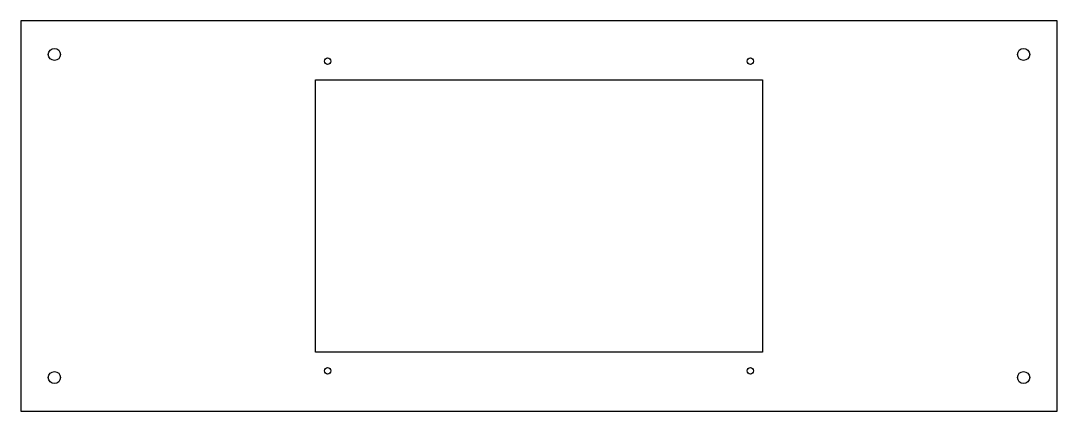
# Model space of a CAD drawing. Header units: millimetres. Extents: x 0 to 385, y -145 to 0.
import ezdxf

# ---------------------------------------------------------------- set-up
doc = ezdxf.new("R2010")
doc.units = ezdxf.units.MM

msp = doc.modelspace()

# ---------------------------------------------------------------- linework, layer by layer
for points in [[(385, -145), (385, 0), (0, 0), (0, -145)], [(109.5, -22), (275.5, -22), (275.5, -123), (109.5, -123)]]:
    msp.add_lwpolyline(points, close=True)
for centre, radius in [((12.5, -12.5), 2.25), ((372.5, -12.5), 2.25), ((114, -15), 1.2), ((271, -15), 1.2), ((12.5, -132.5), 2.25), ((114, -130), 1.2), ((271, -130), 1.2), ((372.5, -132.5), 2.25)]:
    msp.add_circle(centre, radius)

doc.saveas('drawing.dxf')
